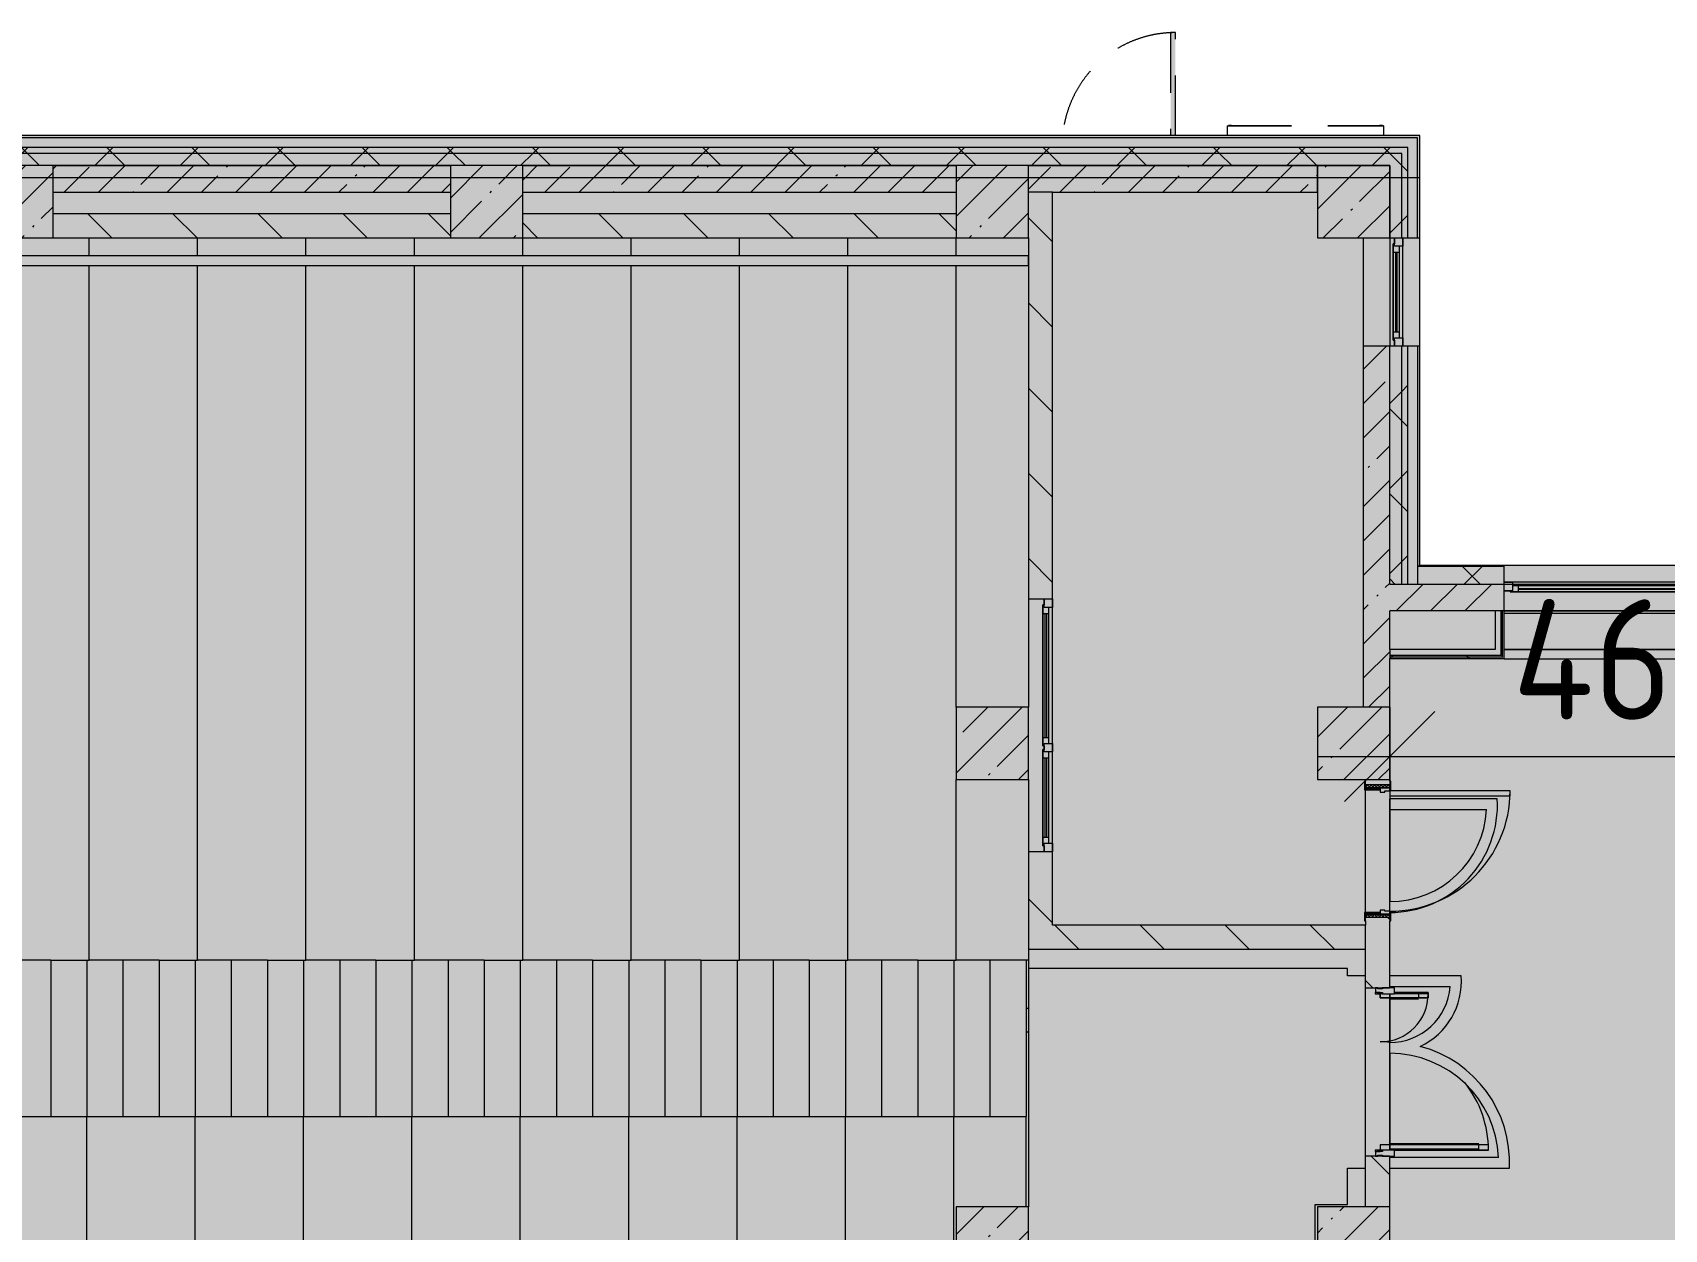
# Model space of a CAD drawing. Header units: millimetres. Extents: x -6228 to 198016, y -8553 to 29000.
# Drawn here: x 22340 to 35891, y 18262 to 28205 of the extents above; entities that cross this region are included whole.
import ezdxf

# ---------------------------------------------------------------- set-up
doc = ezdxf.new("R2010")
doc.units = ezdxf.units.MM
doc.linetypes.add('200_ШТРИХ__ш1_п0_6_', pattern=[800, 500, -300])
for name, color, linetype, lineweight in [('A-ANNO-DIMS', 7, 'Continuous', 9), ('A-ANNO-DIMS-500', 7, 'Continuous', 9), ('A-DETL-MBND-1', 7, '200_ШТРИХ__ш1_п0_6_', 9), ('A-WALL', 7, 'Continuous', 5), ('I-WALL', 7, 'Continuous', 5), ('S-COLS', 7, 'Continuous', 5), ('Оси', 7, 'Continuous', 9)]:
    doc.layers.add(name, color=color, linetype=linetype, lineweight=lineweight)
doc.layers.add('A-DETL-GENF-1', color=7, linetype='Continuous', lineweight=9, true_color=0xc0c0c0, transparency=0.4)
for name, color, linetype, lineweight, true_color in [('A-DETL-GENF-2', 7, 'Continuous', 5, 0xe2e2e2), ('A-DETL-GENF-4', 7, 'Continuous', 5, 0xb7b7b7), ('A-DOOR-1', 7, 'Continuous', 5, 0xaaaaaa), ('A-DOOR-2', 7, 'Continuous', 5, 0xe2e2e2), ('A-DOOR-3', 7, 'Continuous', 5, 0xb7b7b7), ('A-DOOR-FRAM-1', 7, 'Continuous', 5, 0xe2e2e2), ('A-DOOR-FRAM-2', 7, 'Continuous', 5, 0xaaaaaa), ('A-DOOR-FRAM-3', 7, 'Continuous', 5, 0xb7b7b7), ('A-FLOR-1', 7, 'Continuous', 5, 0xb7b7b7), ('A-GLAZ-1', 7, 'Continuous', 5, 0x737373), ('A-GLAZ-CWMG-1', 7, 'Continuous', 5, 0x737373), ('A-WALL-2', 7, 'Continuous', 9, 0x737373), ('A-WALL-3', 7, 'Continuous', 5, 0x737373), ('I-WALL-1', 7, 'Continuous', 5, 0xe7e7e7), ('I-WALL-2', 7, 'Continuous', 5, 0x737373), ('S-COLS-1', 7, 'Continuous', 5, 0x737373), ('S-STRS-1', 7, 'Continuous', 5, 0x737373)]:
    doc.layers.add(name, color=color, linetype=linetype, lineweight=lineweight, true_color=true_color)
doc.styles.add('ISOCPEUR', font='isocpeur.ttf', dxfattribs={"width": 0.9, "height": 1000})
doc.dimstyles.new('ISO-2_0_0_9К_Средний_округл2', dxfattribs={"dimscale": 304.8, "dimtxt": 995.981176, "dimasz": 2.46063, "dimexe": 1.968504, "dimexo": 0, "dimgap": 0, "dimtad": 1, "dimdec": 0, "dimrnd": 10, "dimzin": 0, "dimdsep": 46, "dimtxsty": 'ISOCPEUR', "dimblk1": 'OBLIQUE', "dimblk2": 'OBLIQUE', "dimsah": 1, "dimcen": 0.09, "dimdle": 1.968504, "dimazin": 0, "dimtfac": 1, "dimtdec": 4, "dimtix": 1, "dimtmove": 0, "dimatfit": 3, "dimfxl": 1, "dimtvp": 1, "dimtolj": 1, "dimtzin": 0, "dimarcsym": 2})
pattern_1 = [(45, (0, 0), (-353.5534, 353.5534), []), (135, (0, 0), (-353.5534, -353.5534), [])]
pattern_2 = [(45, (0, 0), (-285.123, 285.123), []), (45, (285.12, 0), (-285.123, 285.123), [504.031, -100.806, 16.764, -84.042])]
pattern_3 = [(135, (0, 0), (-353.5534, -353.5534), [])]
pattern_4 = [(45, (0, 0), (-530.33, 530.33), []), (135, (0, 0), (-530.33, -530.33), [])]

# ---------------------------------------------------------------- blocks, each defined once
blk = doc.blocks.new('BSC_Колонна _Прямоугольная - 600х600-V19-2_1_1_птичка копия 1')
at = {"layer": 'S-COLS'}
h = blk.add_hatch(dxfattribs=at)
h.set_pattern_fill('FP_25', color=256, style=0, pattern_type=2)
h.set_pattern_definition([(45, (-26110, -26800), (-285.123, 285.123), []), (45, (-25824.88, -26800), (-285.123, 285.123), [504.031, -100.806, 16.764, -84.042])])
h.paths.add_polyline_path([(-300, -300), (300, -300), (300, 300), (-300, 300)])
at = {"layer": 'S-COLS-1'}
for p, q in [((300, 300), (-300, 300)), ((-300, 300), (-300, -300)), ((300, -300), (300, 300)), ((-300, -300), (300, -300))]:
    blk.add_line(p, q, dxfattribs=at)
blk = doc.blocks.new('BSC_Колонна _Прямоугольная - 600х600-V52-2_1_1_птичка копия 1')
at = {"layer": 'S-COLS'}
h = blk.add_hatch(dxfattribs=at)
h.set_pattern_fill('FP_62', color=256, style=0, pattern_type=2)
h.set_pattern_definition([(45, (-30310, -26800), (-285.123, 285.123), []), (45, (-30024.88, -26800), (-285.123, 285.123), [504.031, -100.806, 16.764, -84.042])])
h.paths.add_polyline_path([(-300, -300), (300, -300), (300, 300), (-300, 300)])
at = {"layer": 'S-COLS-1'}
for p, q in [((300, 300), (-300, 300)), ((-300, 300), (-300, -300)), ((300, -300), (300, 300)), ((-300, -300), (300, -300))]:
    blk.add_line(p, q, dxfattribs=at)
blk = doc.blocks.new('BSC_Колонна _Прямоугольная - 600х600-V53-2_1_1_птичка копия 1')
at = {"layer": 'S-COLS'}
h = blk.add_hatch(dxfattribs=at)
h.set_pattern_fill('FP_63', color=256, style=0, pattern_type=2)
h.set_pattern_definition([(45, (-33310, -18150), (-285.123, 285.123), []), (45, (-33024.88, -18150), (-285.123, 285.123), [504.031, -100.806, 16.764, -84.042])])
h.paths.add_polyline_path([(-300, -300), (300, -300), (300, 300), (-300, 300)])
at = {"layer": 'S-COLS-1'}
for p, q in [((300, 300), (-300, 300)), ((-300, 300), (-300, -300)), ((300, -300), (300, 300)), ((-300, -300), (300, -300))]:
    blk.add_line(p, q, dxfattribs=at)
blk = doc.blocks.new('BSC_Колонна _Прямоугольная - 600х600-V70-2_1_1_птичка копия 1')
at = {"layer": 'S-COLS'}
h = blk.add_hatch(dxfattribs=at)
h.set_pattern_fill('FP_75', color=256, style=0, pattern_type=2)
h.set_pattern_definition([(45, (-22210, -26800), (-285.123, 285.123), []), (45, (-21924.88, -26800), (-285.123, 285.123), [504.031, -100.806, 16.764, -84.042])])
h.paths.add_polyline_path([(-300, -300), (300, -300), (300, 300), (-300, 300)])
at = {"layer": 'S-COLS-1'}
for p, q in [((300, 300), (-300, 300)), ((-300, 300), (-300, -300)), ((300, -300), (300, 300)), ((-300, -300), (300, -300))]:
    blk.add_line(p, q, dxfattribs=at)
blk = doc.blocks.new('120_Окно_СКБ_2Ст - 120_Окно_СКБ_2Ст 3100х2500 _мал_створка слева_ 2-22446355-2_1_1_птичка копия 1')
at = {"layer": 'A-GLAZ-1'}
for p, q in [((-1550, -127), (-1550, -57)), ((-1550, -57), (-1480, -57)), ((1550, -57), (-1550, -57)), ((-1480, -127), (-1550, -127)), ((-1550, -127), (-1500, -127)), ((-1480, -127), (-1500, -127)), ((-1500, -127), (-1500, -137)), ((-1480, -57), (-1480, -127)), ((650, -87), (-1480, -87)), ((-1480, -87), (-1480, -127)), ((-1430, -137), (-1430, -87)), ((-1430, -107), (600, -107)), ((600, -117), (-1430, -117)), ((600, -137), (600, -87)), ((650, -127), (650, -57)), ((650, -57), (720, -57)), ((650, -127), (650, -87)), ((720, -127), (650, -127)), ((670, -127), (650, -127)), ((670, -127), (700, -127)), ((670, -137), (670, -127)), ((720, -127), (700, -127)), ((700, -127), (700, -137)), ((720, -57), (720, -127)), ((1480, -87), (720, -87)), ((720, -87), (720, -127)), ((770, -137), (770, -87)), ((770, -107), (1430, -107)), ((1430, -117), (770, -117)), ((1430, -137), (1430, -87)), ((1480, -127), (1480, -57)), ((1480, -57), (1550, -57)), ((1480, -127), (1480, -87)), ((1550, -127), (1480, -127)), ((1500, -127), (1480, -127)), ((1500, -127), (1550, -127)), ((1500, -137), (1500, -127)), ((1550, -57), (1550, -127)), ((-1500, -137), (670, -137)), ((670, -137), (-1500, -137)), ((700, -137), (1500, -137)), ((1500, -137), (700, -137))]:
    blk.add_line(p, q, dxfattribs=at)
blk = doc.blocks.new('120_Окно_СКБ_1Ст - 120_Окно_СКБ_1Ст 900х2500_h_-V76-2_1_1_птичка копия 1')
at = {"layer": 'A-GLAZ-1'}
for p, q in [((-450, -75), (-450, -5)), ((-450, -5), (-380, -5)), ((450, -5), (-450, -5)), ((-380, -75), (-450, -75)), ((-450, -75), (-400, -75)), ((-380, -75), (-400, -75)), ((-400, -75), (-400, -85)), ((-400, -85), (400, -85)), ((400, -85), (-400, -85)), ((-380, -5), (-380, -75)), ((380, -35), (-380, -35)), ((-380, -35), (-380, -75)), ((-330, -85), (-330, -35)), ((-330, -55), (330, -55)), ((330, -65), (-330, -65)), ((330, -85), (330, -35)), ((380, -75), (380, -5)), ((380, -5), (450, -5)), ((380, -75), (380, -35)), ((450, -75), (380, -75)), ((400, -75), (380, -75)), ((400, -75), (450, -75)), ((400, -85), (400, -75)), ((450, -5), (450, -75))]:
    blk.add_line(p, q, dxfattribs=at)
blk = doc.blocks.new('Перекрытия 3 - Перекрытия 4-20977624-2_1_1_птичка копия 1')
at = {"layer": 'S-STRS-1'}
for p, q in [((21910, 26500), (21910, 26351)), ((22810, 26351), (22810, 26500)), ((23710, 26351), (23710, 26500)), ((24610, 26351), (24610, 26500)), ((25510, 26351), (25510, 26500)), ((26410, 26351), (26410, 26500)), ((27310, 26351), (27310, 26500)), ((28210, 26351), (28210, 26500)), ((29110, 26351), (29110, 26500)), ((30010, 26351), (30010, 26500)), ((21910, 26270), (21910, 20500)), ((22810, 20500), (22810, 26270)), ((23710, 20500), (23710, 26270)), ((24610, 20500), (24610, 26270)), ((25510, 20500), (25510, 26270)), ((26410, 20500), (26410, 26270)), ((27310, 20500), (27310, 26270)), ((28210, 20500), (28210, 26270)), ((29110, 20500), (29110, 26270)), ((30010, 22600), (30010, 26270)), ((30010, 20500), (30010, 22000)), ((22490, 20500), (21910, 20500)), ((23390, 20500), (22810, 20500)), ((24290, 20500), (23710, 20500)), ((25190, 20500), (24610, 20500)), ((26090, 20500), (25510, 20500)), ((26990, 20500), (26410, 20500)), ((27890, 20500), (27310, 20500)), ((28790, 20500), (28210, 20500)), ((29690, 20500), (29110, 20500)), ((30610, 20500), (30010, 20500))]:
    blk.add_line(p, q, dxfattribs=at)
blk = doc.blocks.new('110_Дверь_СКБ_1Ст_Наружная - ДН-2д_л__ Дверь из подвала ЛК _900 мм в свету_ 3300 фрамуга метал-22954314-2_1_1_птичка копия 1')
at = {"layer": 'A-DETL-MBND-1'}
blk.add_hatch(color=256, dxfattribs=at).paths.add_polyline_path([(489.5, 115), (489.5, 970), (449.5, 970), (449.5, 115)])
for p, q in [((489.5, 970), (449.5, 970)), ((449.5, 970), (449.5, 115)), ((489.5, 115), (489.5, 970))]:
    blk.add_line(p, q, dxfattribs=at)
blk.add_arc((489.5, 30), 940, 90, 174.73278, dxfattribs=at)
blk = doc.blocks.new('120_Окно_СКБ_2Ст - 120_Окно_СКБ_2Ст 2100х1800 _мал створка справа_-24235684-2_1_1_птичка копия 1')
at = {"layer": 'A-GLAZ-1'}
for p, q in [((-1050, 30), (-1050, 100)), ((-1050, 100), (-980, 100)), ((1050, 100), (-1050, 100)), ((-980, 30), (-1050, 30)), ((-1050, 30), (-1000, 30)), ((-980, 30), (-1000, 30)), ((-1000, 30), (-1000, 20)), ((-1000, 20), (170, 20)), ((170, 20), (-1000, 20)), ((-980, 100), (-980, 30)), ((150, 70), (-980, 70)), ((-980, 70), (-980, 30)), ((-930, 20), (-930, 70)), ((-930, 50), (100, 50)), ((100, 40), (-930, 40)), ((100, 20), (100, 70)), ((150, 30), (150, 100)), ((150, 100), (220, 100)), ((150, 30), (150, 70)), ((220, 30), (150, 30)), ((170, 30), (150, 30)), ((170, 30), (200, 30)), ((170, 20), (170, 30)), ((220, 30), (200, 30)), ((200, 30), (200, 20)), ((200, 20), (1000, 20)), ((1000, 20), (200, 20)), ((220, 100), (220, 30)), ((980, 70), (220, 70)), ((220, 70), (220, 30)), ((270, 20), (270, 70)), ((270, 50), (930, 50)), ((930, 40), (270, 40)), ((930, 20), (930, 70)), ((980, 30), (980, 100)), ((980, 100), (1050, 100)), ((980, 30), (980, 70)), ((1050, 30), (980, 30)), ((1000, 30), (980, 30)), ((1000, 30), (1050, 30)), ((1000, 20), (1000, 30)), ((1050, 100), (1050, 30))]:
    blk.add_line(p, q, dxfattribs=at)
blk = doc.blocks.new('BSC_Колонна _Прямоугольная - 600х600-V86-2_1_1_птичка копия 1')
at = {"layer": 'S-COLS'}
h = blk.add_hatch(dxfattribs=at)
h.set_pattern_fill('FP_87', color=256, style=0, pattern_type=2)
h.set_pattern_definition([(45, (-33310, -22300), (-285.123, 285.123), []), (45, (-33024.88, -22300), (-285.123, 285.123), [504.031, -100.806, 16.764, -84.042])])
h.paths.add_polyline_path([(-300, -300), (300, -300), (300, 300), (-300, 300), (-300, -62)])
at = {"layer": 'S-COLS-1'}
for p, q in [((300, 300), (-300, 300)), ((-300, 300), (-300, -300)), ((300, -300), (300, 300)), ((-300, -300), (300, -300))]:
    blk.add_line(p, q, dxfattribs=at)
blk = doc.blocks.new('Указатель_Домовой_Квартальный_По грани - Указатель одинарный-23221565-2_1_1_птичка копия 1')
at = {"layer": 'A-DETL-MBND-1'}
for p, q in [((32260, 27430), (32260, 27350)), ((32261, 27430), (32260, 27430)), ((32260, 27430), (32295, 27430)), ((32270, 27432), (32270, 27430)), ((32295, 27432), (32270, 27432)), ((32270, 27432), (32295, 27432)), ((32295, 27432), (32275, 27432)), ((32275, 27432), (32295, 27432)), ((32295, 27432), (33525, 27432)), ((32295, 27430), (33525, 27430)), ((33525, 27432), (33545, 27432)), ((33545, 27432), (33525, 27432)), ((33525, 27432), (33550, 27432)), ((33550, 27432), (33525, 27432)), ((33525, 27430), (33560, 27430)), ((33550, 27430), (33550, 27432)), ((33560, 27430), (33559, 27430)), ((33560, 27350), (33560, 27430))]:
    blk.add_line(p, q, dxfattribs=at)
blk = doc.blocks.new('110_Дверь_СКБ_1Ст_Внутренняя1 - Д-4б _огнестойкая EI 30_-32701367-2_1_1_птичка копия 1')
at = {"layer": 'A-DOOR-1'}
h = blk.add_hatch(dxfattribs=at)
h.set_pattern_fill('FP_35', color=256, style=0, pattern_type=2)
h.set_pattern_definition([(135, (1751.41, 164.685), (-14.14214, -14.14214), []), (225, (1751.41, 164.685), (14.14214, -14.14214), [])])
h.paths.add_polyline_path([(562.5, 100), (537.5, 100), (537.5, -100), (562.5, -100)])
at = {"layer": 'A-DOOR-2'}
h = blk.add_hatch(color=256, dxfattribs=at)
h.paths.add_polyline_path([(537.5, 100), (512.5, 100), (512.5, 60), (502.5, 60), (502.5, 20), (537.5, 20)])
h.paths.add_polyline_path([(-477.5, 60), (-487.5, 60), (-487.5, 100), (-512.5, 100), (-512.5, 20), (-477.5, 20)])
at = {"layer": 'A-DOOR-FRAM-1'}
for points in [[(-447.5, 1100), (-487.5, 1100), (-487.5, 100), (-447.5, 100), (-447.5, 1070.9)], [(-497.5, 100), (-497.5, 108), (-567.5, 108), (-567.5, 100)], [(-497.5, 20), (-512.5, 20), (-512.5, -100), (-497.5, -100)], [(592.5, 108), (522.5, 108), (522.5, 100), (592.5, 100)], [(537.5, 20), (522.5, 20), (522.5, -100), (537.5, -100)], [(-497.5, -108), (-497.5, -100), (-567.5, -100), (-567.5, -108)], [(592.5, -100), (522.5, -100), (522.5, -108), (592.5, -108)]]:
    blk.add_hatch(color=256, dxfattribs=at).paths.add_polyline_path(points)
at = {"layer": 'A-DOOR-FRAM-2'}
h = blk.add_hatch(dxfattribs=at)
h.set_pattern_fill('FP_36', color=256, style=0, pattern_type=2)
h.set_pattern_definition([(45, (-371.384, 164.685), (-14.1421, 14.1421), []), (135, (-371.384, 164.685), (-14.1421, -14.1421), [])])
h.paths.add_polyline_path([(-512.5, 100), (-537.5, 100), (-537.5, -100), (-512.5, -100)])
at = {"layer": 'A-DOOR-3'}
for p, q in [((-487.5, 1100), (-487.5, 100)), ((-447.5, 1100), (-487.5, 1100)), ((-447.5, 100), (-447.5, 1100)), ((-487.5, 100), (-447.5, 100))]:
    blk.add_line(p, q, dxfattribs=at)
blk.add_arc((-487.5, 100), 1000, 360, 90, dxfattribs=at)
at = {"layer": 'A-DOOR-FRAM-3'}
for p, q in [((-497.5, 108), (-567.5, 108)), ((-567.5, 108), (-567.5, 100)), ((-567.5, 100), (-497.5, 100)), ((-512.5, 100), (-537.5, 100)), ((-537.5, 100), (-537.5, -100)), ((-487.5, 100), (-512.5, 100)), ((-512.5, 100), (-512.5, 20)), ((-512.5, -100), (-512.5, 100)), ((-497.5, 100), (-512.5, 100)), ((-512.5, 100), (-512.5, 99)), ((-512.5, 99), (-497.5, 99)), ((-512.5, 20), (-477.5, 20)), ((-497.5, 20), (-512.5, 20)), ((-512.5, 20), (-512.5, -100)), ((-497.5, 100), (-497.5, 108)), ((-497.5, 99), (-497.5, 100)), ((-497.5, -100), (-497.5, 20)), ((-487.5, 60), (-487.5, 100)), ((-477.5, 60), (-487.5, 60)), ((-477.5, 20), (-477.5, 60)), ((512.5, 60), (502.5, 60)), ((502.5, 60), (502.5, 20)), ((502.5, 20), (537.5, 20)), ((512.5, 100), (512.5, 60)), ((537.5, 100), (512.5, 100)), ((592.5, 108), (522.5, 108)), ((522.5, 108), (522.5, 100)), ((537.5, 100), (522.5, 100)), ((522.5, 100), (522.5, 99)), ((522.5, 100), (592.5, 100)), ((522.5, 99), (537.5, 99)), ((537.5, 20), (522.5, 20)), ((522.5, 20), (522.5, -100)), ((537.5, 20), (537.5, 100)), ((562.5, 100), (537.5, 100)), ((537.5, 100), (537.5, -100)), ((537.5, 99), (537.5, 100)), ((537.5, -100), (537.5, 20)), ((562.5, -100), (562.5, 100)), ((592.5, 100), (592.5, 108)), ((-497.5, -100), (-567.5, -100)), ((-567.5, -100), (-567.5, -108)), ((-567.5, -108), (-497.5, -108)), ((-537.5, -100), (-512.5, -100)), ((-512.5, -100), (-497.5, -100)), ((-497.5, -108), (-497.5, -100)), ((522.5, -100), (537.5, -100)), ((592.5, -100), (522.5, -100)), ((522.5, -100), (522.5, -108)), ((522.5, -108), (592.5, -108)), ((537.5, -100), (562.5, -100)), ((592.5, -108), (592.5, -100))]:
    blk.add_line(p, q, dxfattribs=at)
blk = doc.blocks.new('Прямоугольный импост - Импост структурный с накладкой - 160мм Темный-32479175-2_1_1_птичка копия 1')
at = {"layer": 'A-GLAZ-CWMG-1'}
for p, q in [((-50, 40), (-50, 140)), ((-50, 140), (0, 140)), ((0, 140), (0, 40)), ((-40, 40), (-50, 40)), ((-50, -17), (-50, 0)), ((-50, 0), (-40, 0)), ((-40, 0), (-40, 40)), ((-10, 40), (-10, 0)), ((0, 40), (-10, 40)), ((-10, 0), (0, 0)), ((0, 0), (0, -17)), ((0, -17), (-50, -17))]:
    blk.add_line(p, q, dxfattribs=at)
blk = doc.blocks.new('Дверь_Витражная_остекление_ - Д-39_л_ Актовый-V168-2_1_1_птичка копия 1')
at = {"layer": 'A-DETL-GENF-2'}
for points in [[(650, 197), (650, 920), (605, 920), (605, 20), (650, 20), (650, 140)], [(-615, 420), (-660, 420), (-660, 140), (-650, 140), (-650, 40), (-660, 40), (-660, 20), (-615, 20), (-615, 350)]]:
    blk.add_hatch(color=256, dxfattribs=at).paths.add_polyline_path(points)
at = {"layer": 'A-DETL-GENF-4'}
for p, q in [((596, 840), (596, 100)), ((650, 920), (605, 920)), ((605, 920), (605, 20)), ((650, 920), (605, 920)), ((605, 920), (605, 20)), ((650, 840), (605, 840)), ((640, 840), (640, 100)), ((650, 920), (650, 140)), ((650, 140), (650, 920)), ((-660, 420), (-615, 420)), ((-660, 420), (-660, 140)), ((-615, 420), (-660, 420)), ((-660, 420), (-660, 140)), ((-615, 420), (-615, 20)), ((-615, 20), (-615, 420)), ((-660, 340), (-615, 340)), ((-650, 340), (-650, 140)), ((-606, 340), (-606, 100)), ((-650, 100), (-615, 100)), ((-615, 20), (-650, 20)), ((-650, 20), (-615, 20)), ((650, 100), (605, 100)), ((605, 20), (650, 20)), ((605, 20), (650, 20)), ((650, 40), (650, 20)), ((650, 20), (650, 40))]:
    blk.add_line(p, q, dxfattribs=at)
at = {"layer": 'A-DOOR-3'}
for p, q in [((650, 920), (650, 140)), ((-650, 420), (-650, 140)), ((-650, 20), (-660, 20)), ((-660, 20), (-660, -20)), ((-650, 40), (-650, 20)), ((-650, -20), (-650, 20)), ((650, 40), (650, 20)), ((660, 20), (650, 20)), ((650, 20), (650, -20)), ((660, -20), (660, 20)), ((-660, -20), (-650, -20)), ((650, -20), (660, -20))]:
    blk.add_line(p, q, dxfattribs=at)
for centre, radius, start, end in [((650, 20), 900, 90, 128.5974), ((-650, 20), 400, 360, 90), ((650, 20), 900, 174.8223, 180)]:
    blk.add_arc(centre, radius, start, end, dxfattribs=at)
blk = doc.blocks.new('Прямоугольный импост - Импост структурный с накладкой - 160мм Темный-32479277-2_1_1_птичка копия 1')
at = {"layer": 'A-GLAZ-CWMG-1'}
for p, q in [((0, 140), (-50, 140)), ((-50, 140), (-50, 40)), ((0, 40), (0, 140)), ((-50, 40), (-40, 40)), ((-40, 0), (-50, 0)), ((-50, 0), (-50, -17)), ((-40, 40), (-40, 0)), ((-10, 0), (-10, 40)), ((-10, 40), (0, 40)), ((0, 0), (-10, 0)), ((0, -17), (0, 0)), ((-50, -17), (0, -17))]:
    blk.add_line(p, q, dxfattribs=at)
blk = doc.blocks.new('Перекрытия 2 - Перекрытия 4-32990152-2_1_1_птичка копия 1')
at = {"layer": 'S-STRS-1'}
for p, q in [((21910, 19180), (22510, 19180)), ((21910, 19180), (21910, 15411)), ((22810, 19180), (23410, 19180)), ((22810, 15411), (22810, 19180)), ((23710, 19180), (24310, 19180)), ((23710, 15411), (23710, 19180)), ((24610, 19180), (25210, 19180)), ((24610, 15411), (24610, 19180)), ((25510, 19180), (26110, 19180)), ((25510, 15411), (25510, 19180)), ((26410, 19180), (27010, 19180)), ((26410, 15411), (26410, 19180)), ((27310, 19180), (27910, 19180)), ((27310, 15411), (27310, 19180)), ((28210, 19180), (28810, 19180)), ((28210, 15411), (28210, 19180)), ((29110, 19180), (29710, 19180)), ((29110, 15411), (29110, 19180)), ((30010, 19180), (30610, 19180)), ((30010, 15411), (30010, 19180)), ((30610, 18430), (30610, 19180)), ((30610, 15411), (30610, 17830)), ((21910, 15330), (21910, 15200)), ((22810, 15200), (22810, 15330)), ((23710, 15200), (23710, 15330)), ((24610, 15200), (24610, 15330)), ((25510, 15200), (25510, 15330)), ((26410, 15200), (26410, 15330)), ((27310, 15200), (27310, 15330)), ((28210, 15200), (28210, 15330)), ((29110, 15200), (29110, 15330)), ((30010, 15200), (30010, 15330)), ((30610, 15200), (30610, 15330)), ((22810, 15200), (21910, 15200)), ((23710, 15200), (22810, 15200)), ((24610, 15200), (23710, 15200)), ((25510, 15200), (24610, 15200)), ((26410, 15200), (25510, 15200)), ((27310, 15200), (26410, 15200)), ((28210, 15200), (27310, 15200)), ((29110, 15200), (28210, 15200)), ((30010, 15200), (29110, 15200)), ((30610, 15200), (30010, 15200))]:
    blk.add_line(p, q, dxfattribs=at)
blk = doc.blocks.new('Стены наклон_ амфитеатр1 - Стены наклон_ амфитеатр-33007412-2_1_1_птичка копия 1')
at = {"layer": 'A-WALL-3'}
for p, q in [((21879, 26351), (21879, 26270)), ((30610, 26351), (21879, 26351)), ((30610, 26270), (30610, 26351)), ((21879, 26270), (30610, 26270))]:
    blk.add_line(p, q, dxfattribs=at)
blk = doc.blocks.new('Зашивка приборов отопления22 - Зашивка приборов отопления-33321747-2_1_1_птичка копия 1')
at = {"layer": 'A-WALL-3'}
for p, q in [((37288, 26888), (34188, 26888)), ((34188, 26567), (37268, 26567)), ((37268, 26567), (34188, 26567)), ((34188, 26492), (37268, 26492))]:
    blk.add_line(p, q, dxfattribs=at)
blk = doc.blocks.new('BSC_Колонна _Прямоугольная - 600х600-V170-2_1_1_птичка копия 1')
at = {"layer": 'S-COLS'}
h = blk.add_hatch(dxfattribs=at)
h.set_pattern_fill('FP_139', color=256, style=0, pattern_type=2)
h.set_pattern_definition([(45, (-30310, -18150), (-285.123, 285.123), []), (45, (-30024.88, -18150), (-285.123, 285.123), [504.031, -100.806, 16.764, -84.042])])
h.paths.add_polyline_path([(-300, -300), (300, -300), (300, 300), (-300, 300)])
at = {"layer": 'S-COLS-1'}
for p, q in [((300, 300), (-300, 300)), ((-300, 300), (-300, -300)), ((300, -300), (300, 300)), ((-300, -300), (300, -300))]:
    blk.add_line(p, q, dxfattribs=at)
blk = doc.blocks.new('BSC_Колонна _Прямоугольная - 600х600-V171-2_1_1_птичка копия 1')
at = {"layer": 'S-COLS'}
h = blk.add_hatch(dxfattribs=at)
h.set_pattern_fill('FP_140', color=256, style=0, pattern_type=2)
h.set_pattern_definition([(45, (-30310, -22300), (-285.123, 285.123), []), (45, (-30024.88, -22300), (-285.123, 285.123), [504.031, -100.806, 16.764, -84.042])])
h.paths.add_polyline_path([(-300, -300), (300, -300), (300, 300), (-300, 300)])
at = {"layer": 'S-COLS-1'}
for p, q in [((300, 300), (-300, 300)), ((-300, 300), (-300, -300)), ((300, -300), (300, 300)), ((-300, -300), (300, -300))]:
    blk.add_line(p, q, dxfattribs=at)
blk = doc.blocks.new('DIMBLOCK1-2_1_1_птичка копия 1')
at = {"layer": 'A-ANNO-DIMS-500'}
for p, q in [((38270, 22721), (38270, 21591)), ((38270, 22191), (38270, 22721)), ((33610, 22600), (33610, 21591)), ((33610, 22191), (33610, 22600)), ((33010, 22191), (38870, 22191))]:
    blk.add_line(p, q, dxfattribs=at)
at = {"layer": 'A-ANNO-DIMS-500', "lineweight": 20}
for p, q in [((33610, 22191), (33985, 22566)), ((38270, 22191), (38645, 22566)), ((33610, 22191), (33235, 21816)), ((38270, 22191), (37895, 21816))]:
    blk.add_line(p, q, dxfattribs=at)
at = {"layer": 'A-ANNO-DIMS-500', "color": 0, "insert": (34628, 23497), "char_height": 1000, "width": 3148.83, "attachment_point": 1, "line_spacing_factor": 1.149209, "style": 'ISOCPEUR'}
blk.add_mtext('4660', dxfattribs=at)
blk = doc.blocks.new('_Oblique')
at = {"color": 0, "linetype": 'ByBlock', "lineweight": -2}
blk.add_line((-0.5, -0.5), (0.5, 0.5), dxfattribs=at)

msp = doc.modelspace()

# ---------------------------------------------------------------- hatches: boundary and pattern name
at = {"layer": 'A-DETL-GENF-1'}
msp.add_hatch(color=256, dxfattribs=at).paths.add_polyline_path([(35454.9, -280), (38760, -280), (38760, 23777.7), (33860, 23777.7), (33860, 27350), (3852, 27350), (3852, 15358), (-268, 15358), (-268, -280), (34580.9, -280)])
at = {"layer": 'A-WALL'}
h = msp.add_hatch(dxfattribs=at)
h.set_pattern_fill('FP_20', color=256, style=0, pattern_type=2)
h.set_pattern_definition(pattern_1)
h.paths.add_polyline_path([(33710, 27200), (33707, 27250), (19610.3, 27250), (19610.3, 27200), (33707, 27200)])
h.paths.add_polyline_path([(13689, 27200), (15110.3, 27200), (15110.3, 27250), (13689, 27250)])
h.paths.add_polyline_path([(17975.9, 27200), (18710.3, 27200), (18710.3, 27250), (17810.3, 27250), (17810.3, 27200)])
h.paths.add_polyline_path([(16910.3, 27200), (16910.3, 27250), (16010.3, 27250), (16010.3, 27200), (16228, 27200)])
h = msp.add_hatch(dxfattribs=at)
h.set_pattern_fill('FP_20', color=256, style=0, pattern_type=2)
h.set_pattern_definition(pattern_1)
h.paths.add_polyline_path([(33760, 23620), (33760, 25600), (33710, 25600), (33710, 23620)])
h.paths.add_polyline_path([(33710, 26500), (33760, 26500), (33760, 27250), (33710, 27250), (33710, 26762.2)])
h = msp.add_hatch(dxfattribs=at)
h.set_pattern_fill('FP_20', color=256, style=0, pattern_type=2)
h.set_pattern_definition(pattern_1)
h.paths.add_polyline_path([(31085.1, 27100), (33610, 27100), (33610, 27200), (19610.3, 27200), (19610.3, 27100), (30610, 27100)])
h.paths.add_polyline_path([(17975.9, 27100), (18710.3, 27100), (18710.3, 27200), (17810.3, 27200), (17810.3, 27100)])
h.paths.add_polyline_path([(16910.3, 27100), (16910.3, 27200), (16010.3, 27200), (16010.3, 27100), (16228, 27100)])
h.paths.add_polyline_path([(13689, 27100), (15110.3, 27100), (15110.3, 27200), (13689, 27200)])
h = msp.add_hatch(dxfattribs=at)
h.set_pattern_fill('FP_20', color=256, style=0, pattern_type=2)
h.set_pattern_definition(pattern_1)
h.paths.add_polyline_path([(33707, 23620), (33710, 23620), (33710, 25600), (33610, 25600), (33610, 23620)])
h.paths.add_polyline_path([(33707, 26500), (33710, 26500), (33707, 27200), (33610, 27200), (33610, 26500)])
h = msp.add_hatch(dxfattribs=at)
h.set_pattern_fill('FP_20', color=256, style=0, pattern_type=2)
h.set_pattern_definition(pattern_1)
h.paths.add_polyline_path([(38076.7, 23620), (38760, 23620), (38760, 23770), (37660, 23770), (37660, 23620)])
h.paths.add_polyline_path([(33892.1, 23620), (34560, 23620), (34560, 23770), (33840, 23770), (33840, 23620), (33860, 23620)])
at = {"layer": 'I-WALL'}
h = msp.add_hatch(dxfattribs=at)
h.set_pattern_fill('FP_28', color=256, style=0, pattern_type=2)
h.set_pattern_definition(pattern_2)
h.paths.add_polyline_path([(29337.2, 26880), (30010, 26880), (30010, 27100), (26410, 27100), (26410, 26880)])
h.paths.add_polyline_path([(33010, 26880), (33010, 27100), (30610, 27100), (30610, 26880), (32833, 26880)])
h.paths.add_polyline_path([(25810, 26880), (25810, 27100), (22510, 27100), (22510, 26880)])
h = msp.add_hatch(dxfattribs=at)
h.set_pattern_fill('FP_31', color=256, style=0, pattern_type=2)
h.set_pattern_definition(pattern_3)
h.paths.add_polyline_path([(30810, 20790), (30810, 21400), (30610, 21400), (30610, 20790)])
h.paths.add_polyline_path([(30610, 23500), (30810, 23500), (30810, 26880), (30610, 26880), (30610, 23777.7)])
h = msp.add_hatch(dxfattribs=at)
h.set_pattern_fill('FP_31', color=256, style=0, pattern_type=2)
h.set_pattern_definition(pattern_3)
h.paths.add_polyline_path([(25810, 26500), (25810, 26700), (22510, 26700), (22510, 26500)])
h = msp.add_hatch(dxfattribs=at)
h.set_pattern_fill('FP_31', color=256, style=0, pattern_type=2)
h.set_pattern_definition(pattern_3)
h.paths.add_polyline_path([(30010, 26500), (30010, 26700), (26410, 26700), (26410, 26500), (29337.2, 26500)])
h = msp.add_hatch(dxfattribs=at)
h.set_pattern_fill('FP_28', color=256, style=0, pattern_type=2)
h.set_pattern_definition(pattern_2)
h.paths.add_polyline_path([(33390, 22600), (33610, 22600), (33610, 25600), (33390, 25600), (33390, 23369)])
h = msp.add_hatch(dxfattribs=at)
h.set_pattern_fill('FP_28', color=256, style=0, pattern_type=2)
h.set_pattern_definition(pattern_2)
h.paths.add_polyline_path([(38076.7, 23400), (38490, 23400), (38490, 23620), (37660, 23620), (37660, 23400)])
h.paths.add_polyline_path([(33610, 23400), (34560, 23400), (34560, 23620), (33610, 23620)])
h = msp.add_hatch(dxfattribs=at)
h.set_pattern_fill('FP_132', color=256, style=0, pattern_type=2)
h.set_pattern_definition(pattern_4)
h.paths.add_polyline_path([(34547.5, 23016.5), (34547.5, 23029), (33610, 23029), (33610, 23016.5), (34015, 23016.5)])
h = msp.add_hatch(dxfattribs=at)
h.set_pattern_fill('FP_132', color=256, style=0, pattern_type=2)
h.set_pattern_definition(pattern_4)
h.paths.add_polyline_path([(34560, 23004), (34560, 23016.5), (33610, 23016.5), (33610, 23004), (34017.6, 23004)])
h = msp.add_hatch(dxfattribs=at)
h.set_pattern_fill('FP_31', color=256, style=0, pattern_type=2)
h.set_pattern_definition(pattern_3)
h.paths.add_polyline_path([(33410, 20790), (33610, 20790), (33610, 20855), (33410, 20855), (33410, 20825)])
h.paths.add_polyline_path([(33610, 21955), (33610, 22000), (33410, 22000), (33410, 21955)])
h = msp.add_hatch(dxfattribs=at)
h.set_pattern_fill('FP_31', color=256, style=0, pattern_type=2)
h.set_pattern_definition(pattern_3)
h.paths.add_polyline_path([(33410, 20590), (33410, 20790), (30610, 20790), (30610, 20590), (32833, 20590)])
h = msp.add_hatch(dxfattribs=at)
h.set_pattern_fill('FP_31', color=256, style=0, pattern_type=2)
h.set_pattern_definition(pattern_3)
h.paths.add_polyline_path([(33610, 18450), (33610, 18870), (33410, 18870), (33410, 18450), (33527.6, 18450)])
h.paths.add_polyline_path([(33410, 20270), (33610, 20270), (33610, 20790), (33410, 20790), (33410, 20541.3)])
at = {"layer": 'I-WALL-1'}
for points in [[(34535, 23079), (34535, 23400), (34485, 23400), (34485, 23079)], [(34535, 23029), (34535, 23079), (33610, 23079), (33610, 23029), (34012.5, 23029)]]:
    msp.add_hatch(color=256, dxfattribs=at).paths.add_polyline_path(points)
at = {"layer": 'S-COLS'}
h = msp.add_hatch(dxfattribs=at)
h.set_pattern_fill('FP_28', color=256, style=0, pattern_type=2)
h.set_pattern_definition(pattern_2)
h.paths.add_polyline_path([(33610, 26500), (33610, 27100), (33010, 27100), (33010, 26500)])

# ---------------------------------------------------------------- linework, layer by layer
at = {"layer": 'A-DETL-MBND-1'}
for p, q in [((30590, 20100), (30610, 20100)), ((30610, 19900), (30590, 19900))]:
    msp.add_line(p, q, dxfattribs=at)
at = {"layer": 'A-FLOR-1'}
for p, q in [((37640, 23380), (34560, 23380)), ((34560, 23079), (37640, 23079)), ((34561, 23003), (33610, 23003)), ((33610, 21865), (33610, 21840)), ((33610, 20905), (33610, 21840)), ((34503.6, 21840), (33610, 21840)), ((33610, 21750), (33610, 20985)), ((33610, 21750), (34414, 21750)), ((30610, 20590), (30610, 18450)), ((33260, 20429), (30610, 20429)), ((33260, 20370), (33260, 20429)), ((33410, 20370), (33260, 20370)), ((34202.9, 20370), (33610, 20370)), ((33610, 20280), (34113.4, 20280)), ((33610, 20220), (33610, 19815)), ((33610, 18920), (33610, 20220)), ((33610, 19725), (33610, 18920)), ((34514.1, 18860), (33610, 18860)), ((33260, 18470), (33260, 18770)), ((33260, 18770), (33410, 18770)), ((33610, 18770), (34603.7, 18770)), ((32990, 17840), (32990, 18470)), ((32990, 18470), (33260, 18470))]:
    msp.add_line(p, q, dxfattribs=at)
for centre, radius, start, end in [((33610, 21790), 895, 270, 3.20255), ((33610, 21790), 805, 270, 357.15183), ((33610, 20320), 595, 295.28402, 4.82046), ((33610, 20320), 505, 270, 355.45696), ((33610, 18820), 905, 2.53324, 90), ((33610, 18820), 995, 357.1196, 75.20242)]:
    msp.add_arc(centre, radius, start, end, dxfattribs=at)
at = {"layer": 'A-WALL'}
msp.add_line((41910, 23778), (33860, 23778), dxfattribs=at)
at = {"layer": 'A-WALL-2'}
for p, q in [((33840, 27330), (19610.3, 27330)), ((33760, 27250), (19610.3, 27250)), ((33760, 26500), (33760, 27250)), ((33840, 26500), (33840, 27330)), ((33710, 27200), (19610.3, 27200)), ((33710, 26500), (33710, 27200)), ((25810, 27100), (22510, 27100)), ((30010, 27100), (26410, 27100)), ((33010, 27100), (30610, 27100)), ((30810, 26880), (30610, 26880)), ((33610, 23620), (33610, 25600)), ((33710, 23620), (33710, 25600)), ((33760, 23620), (33760, 25600)), ((33840, 25600), (33840, 23620)), ((33860, 23770), (33840, 23770)), ((33860, 23773), (33843.2, 23773)), ((33860, 23778), (33860, 23773)), ((34560, 23773), (33861, 23773)), ((34560, 23770), (33861.6, 23770)), ((34560, 23620), (33860, 23620)), ((34535, 23029), (34535, 23400)), ((34547.5, 23016.5), (34547.5, 23400)), ((33610, 23079), (33610, 23004)), ((34535, 23029), (33610, 23029)), ((34547.5, 23016.5), (33610, 23016.5))]:
    msp.add_line(p, q, dxfattribs=at)
at = {"layer": 'A-WALL-3'}
for p, q in [((33860, 27350), (19610.3, 27350)), ((33860, 23778), (33860, 27350)), ((22510, 27100), (25810, 27100)), ((26410, 27100), (30010, 27100)), ((30610, 27100), (33610, 27100)), ((33610, 27100), (33610, 25600)), ((33610, 26500), (33860, 26500)), ((33860, 25600), (33610, 25600)), ((34560, 23620), (34560, 23777.7)), ((38540, 23620), (33840, 23620))]:
    msp.add_line(p, q, dxfattribs=at)
at = {"layer": 'I-WALL-2'}
for p, q in [((33010, 26880), (33010, 27100)), ((22510, 26880), (25810, 26880)), ((26410, 26880), (30010, 26880)), ((30810, 26880), (33010, 26880)), ((30810, 20790), (30810, 26880)), ((25810, 26700), (22510, 26700)), ((30010, 26700), (26410, 26700)), ((22510, 26500), (25810, 26500)), ((26410, 26500), (30010, 26500)), ((30610, 26500), (30610, 22600)), ((33390, 26500), (33390, 22600)), ((33610, 25600), (33390, 25600)), ((33840, 23620), (33610, 23620)), ((34560, 23004), (34560, 23620)), ((30610, 23500), (30810, 23500)), ((33610, 23079), (33610, 23400)), ((38490, 23400), (33610, 23400)), ((34485, 23400), (34485, 23079)), ((34485, 23079), (33610, 23079)), ((33610, 22600), (33610, 23004)), ((33610, 23004), (34560, 23004)), ((30610, 22000), (30610, 20590)), ((33410, 22000), (33410, 21985)), ((33610, 21985), (33610, 22000)), ((33410, 20895), (33410, 21915)), ((33610, 21865), (33610, 21840)), ((30810, 21400), (30610, 21400)), ((33410, 20790), (30810, 20790)), ((33410, 20825), (33410, 20790)), ((33410, 18450), (33410, 20790)), ((33610, 20790), (33610, 20825)), ((33610, 20270), (33610, 20790)), ((30610, 20590), (33410, 20590)), ((33410, 20270), (33610, 20270)), ((33610, 18870), (33410, 18870)), ((33610, 18450), (33610, 18870))]:
    msp.add_line(p, q, dxfattribs=at)
at = {"layer": 'S-COLS-1'}
for p, q in [((33610, 27100), (33010, 27100)), ((33010, 27100), (33010, 26500)), ((33610, 26500), (33610, 27100)), ((33010, 26500), (33610, 26500))]:
    msp.add_line(p, q, dxfattribs=at)
at = {"layer": 'S-STRS-1'}
for p, q in [((22490, 20500), (22790, 20500)), ((22490, 20500), (22490, 19200)), ((22490, 20500), (22490, 19200)), ((22790, 20500), (22810, 20500)), ((22790, 20500), (22790, 19200)), ((22790, 20500), (22790, 19200)), ((23090, 20500), (23090, 19200)), ((23090, 20500), (23090, 19200)), ((23390, 20500), (23690, 20500)), ((23390, 20500), (23390, 19200)), ((23390, 20500), (23390, 19200)), ((23690, 20500), (23710, 20500)), ((23690, 20500), (23690, 19200)), ((23690, 20500), (23690, 19200)), ((23990, 20500), (23990, 19200)), ((23990, 20500), (23990, 19200)), ((24290, 20500), (24590, 20500)), ((24290, 20500), (24290, 19200)), ((24290, 20500), (24290, 19200)), ((24590, 20500), (24610, 20500)), ((24590, 20500), (24590, 19200)), ((24590, 20500), (24590, 19200)), ((24890, 20500), (24890, 19200)), ((24890, 20500), (24890, 19200)), ((25190, 20500), (25490, 20500)), ((25190, 20500), (25190, 19200)), ((25190, 20500), (25190, 19200)), ((25490, 20500), (25510, 20500)), ((25490, 20500), (25490, 19200)), ((25490, 20500), (25490, 19200)), ((25790, 20500), (25790, 19200)), ((25790, 20500), (25790, 19200)), ((26090, 20500), (26390, 20500)), ((26090, 20500), (26090, 19200)), ((26090, 20500), (26090, 19200)), ((26390, 20500), (26410, 20500)), ((26390, 20500), (26390, 19200)), ((26390, 20500), (26390, 19200)), ((26690, 20500), (26690, 19200)), ((26690, 20500), (26690, 19200)), ((26990, 20500), (27290, 20500)), ((26990, 20500), (26990, 19200)), ((26990, 20500), (26990, 19200)), ((27290, 20500), (27310, 20500)), ((27290, 20500), (27290, 19200)), ((27290, 20500), (27290, 19200)), ((27590, 20500), (27590, 19200)), ((27590, 20500), (27590, 19200)), ((27890, 20500), (28190, 20500)), ((27890, 20500), (27890, 19200)), ((27890, 20500), (27890, 19200)), ((28190, 20500), (28210, 20500)), ((28190, 20500), (28190, 19200)), ((28190, 20500), (28190, 19200)), ((28490, 20500), (28490, 19200)), ((28490, 20500), (28490, 19200)), ((28790, 20500), (29090, 20500)), ((28790, 20500), (28790, 19200)), ((28790, 20500), (28790, 19200)), ((29090, 20500), (29110, 20500)), ((29090, 20500), (29090, 19200)), ((29090, 20500), (29090, 19200)), ((29390, 20500), (29390, 19200)), ((29390, 20500), (29390, 19200)), ((29690, 20500), (29990, 20500)), ((29690, 20500), (29690, 19200)), ((29690, 20500), (29690, 19200)), ((29990, 20500), (30010, 20500)), ((29990, 20500), (29990, 19200)), ((29990, 20500), (29990, 19200)), ((30290, 20500), (30290, 19200)), ((30290, 20500), (30290, 19200)), ((30590, 20500), (30590, 19200)), ((22490, 19200), (22790, 19200)), ((23390, 19200), (23690, 19200)), ((24290, 19200), (24590, 19200)), ((25190, 19200), (25490, 19200)), ((26090, 19200), (26390, 19200)), ((26990, 19200), (27290, 19200)), ((27890, 19200), (28190, 19200)), ((28790, 19200), (29090, 19200)), ((29690, 19200), (29990, 19200))]:
    msp.add_line(p, q, dxfattribs=at)
at = {"layer": 'Оси'}
msp.add_line((21360, 27000), (33860, 27000), dxfattribs=at)

# ---------------------------------------------------------------- block references
at = {"layer": 'A-DETL-MBND-1'}
for name, p in [('110_Дверь_СКБ_1Ст_Наружная - ДН-2д_л__ Дверь из подвала ЛК _900 мм в свету_ 3300 фрамуга метал-22954314-2_1_1_птичка копия 1', (31340.5, 27235)), ('Указатель_Домовой_Квартальный_По грани - Указатель одинарный-23221565-2_1_1_птичка копия 1', (0, 0))]:
    msp.add_blockref(name, p, dxfattribs=at)
at = {"layer": 'A-DOOR-3'}
for name, p, rotation in [('110_Дверь_СКБ_1Ст_Внутренняя1 - Д-4б _огнестойкая EI 30_-32701367-2_1_1_птичка копия 1', (33510, 21417.5), 270), ('Дверь_Витражная_остекление_ - Д-39_л_ Актовый-V168-2_1_1_птичка копия 1', (33510, 19570), 269.9999999999996)]:
    msp.add_blockref(name, p, dxfattribs=dict(at, rotation=rotation))
at = {"layer": 'A-GLAZ-1', "rotation": 269.9999999999999}
for name, p in [('120_Окно_СКБ_1Ст - 120_Окно_СКБ_1Ст 900х2500_h_-V76-2_1_1_птичка копия 1', (33725, 26050)), ('120_Окно_СКБ_2Ст - 120_Окно_СКБ_2Ст 2100х1800 _мал створка справа_-24235684-2_1_1_птичка копия 1', (30710, 22450))]:
    msp.add_blockref(name, p, dxfattribs=at)
at = {"layer": 'A-GLAZ-1'}
msp.add_blockref('120_Окно_СКБ_2Ст - 120_Окно_СКБ_2Ст 3100х2500 _мал_створка слева_ 2-22446355-2_1_1_птичка копия 1', (36110, 23695), dxfattribs=at)
at = {"layer": 'A-GLAZ-CWMG-1', "extrusion": (0, 0, -1), "rotation": 90.00000000000041}
msp.add_blockref('Прямоугольный импост - Импост структурный с накладкой - 160мм Темный-32479175-2_1_1_птичка копия 1', (-33510, 20270), dxfattribs=at)
at = {"layer": 'A-GLAZ-CWMG-1', "rotation": 269.9999999999996}
msp.add_blockref('Прямоугольный импост - Импост структурный с накладкой - 160мм Темный-32479277-2_1_1_птичка копия 1', (33510, 18870), dxfattribs=at)
at = {"layer": 'A-WALL-3'}
for name, p in [('Стены наклон_ амфитеатр1 - Стены наклон_ амфитеатр-33007412-2_1_1_птичка копия 1', (0, 0)), ('Зашивка приборов отопления22 - Зашивка приборов отопления-33321747-2_1_1_птичка копия 1', (372.2, -3488.4))]:
    msp.add_blockref(name, p, dxfattribs=at)
at = {"layer": 'S-COLS-1'}
for name, p in [('BSC_Колонна _Прямоугольная - 600х600-V70-2_1_1_птичка копия 1', (22210, 26800)), ('BSC_Колонна _Прямоугольная - 600х600-V19-2_1_1_птичка копия 1', (26110, 26800)), ('BSC_Колонна _Прямоугольная - 600х600-V52-2_1_1_птичка копия 1', (30310, 26800)), ('BSC_Колонна _Прямоугольная - 600х600-V171-2_1_1_птичка копия 1', (30310, 22300)), ('BSC_Колонна _Прямоугольная - 600х600-V86-2_1_1_птичка копия 1', (33310, 22300)), ('BSC_Колонна _Прямоугольная - 600х600-V170-2_1_1_птичка копия 1', (30310, 18150)), ('BSC_Колонна _Прямоугольная - 600х600-V53-2_1_1_птичка копия 1', (33310, 18150))]:
    msp.add_blockref(name, p, dxfattribs=at)
at = {"layer": 'S-STRS-1'}
for name, p in [('Перекрытия 3 - Перекрытия 4-20977624-2_1_1_птичка копия 1', (0, 0)), ('Перекрытия 2 - Перекрытия 4-32990152-2_1_1_птичка копия 1', (-20, 20))]:
    msp.add_blockref(name, p, dxfattribs=at)

# ---------------------------------------------------------------- dimensions: what is measured, and where the dimension line sits
at = {"layer": 'A-ANNO-DIMS'}
dim = msp.add_linear_dim(base=(38270, 22191), p1=(33610, 22600), p2=(38270, 22721.3), dimstyle='ISO-2_0_0_9К_Средний_округл2', override={"dimpost": '<>', "dimfxl": 4661.578965}, dxfattribs=at)
dim.commit()
dim.dimension.update_dxf_attribs({"geometry": 'DIMBLOCK1-2_1_1_птичка копия 1', "text_midpoint": (35940, 22691)})

doc.saveas('drawing.dxf')
